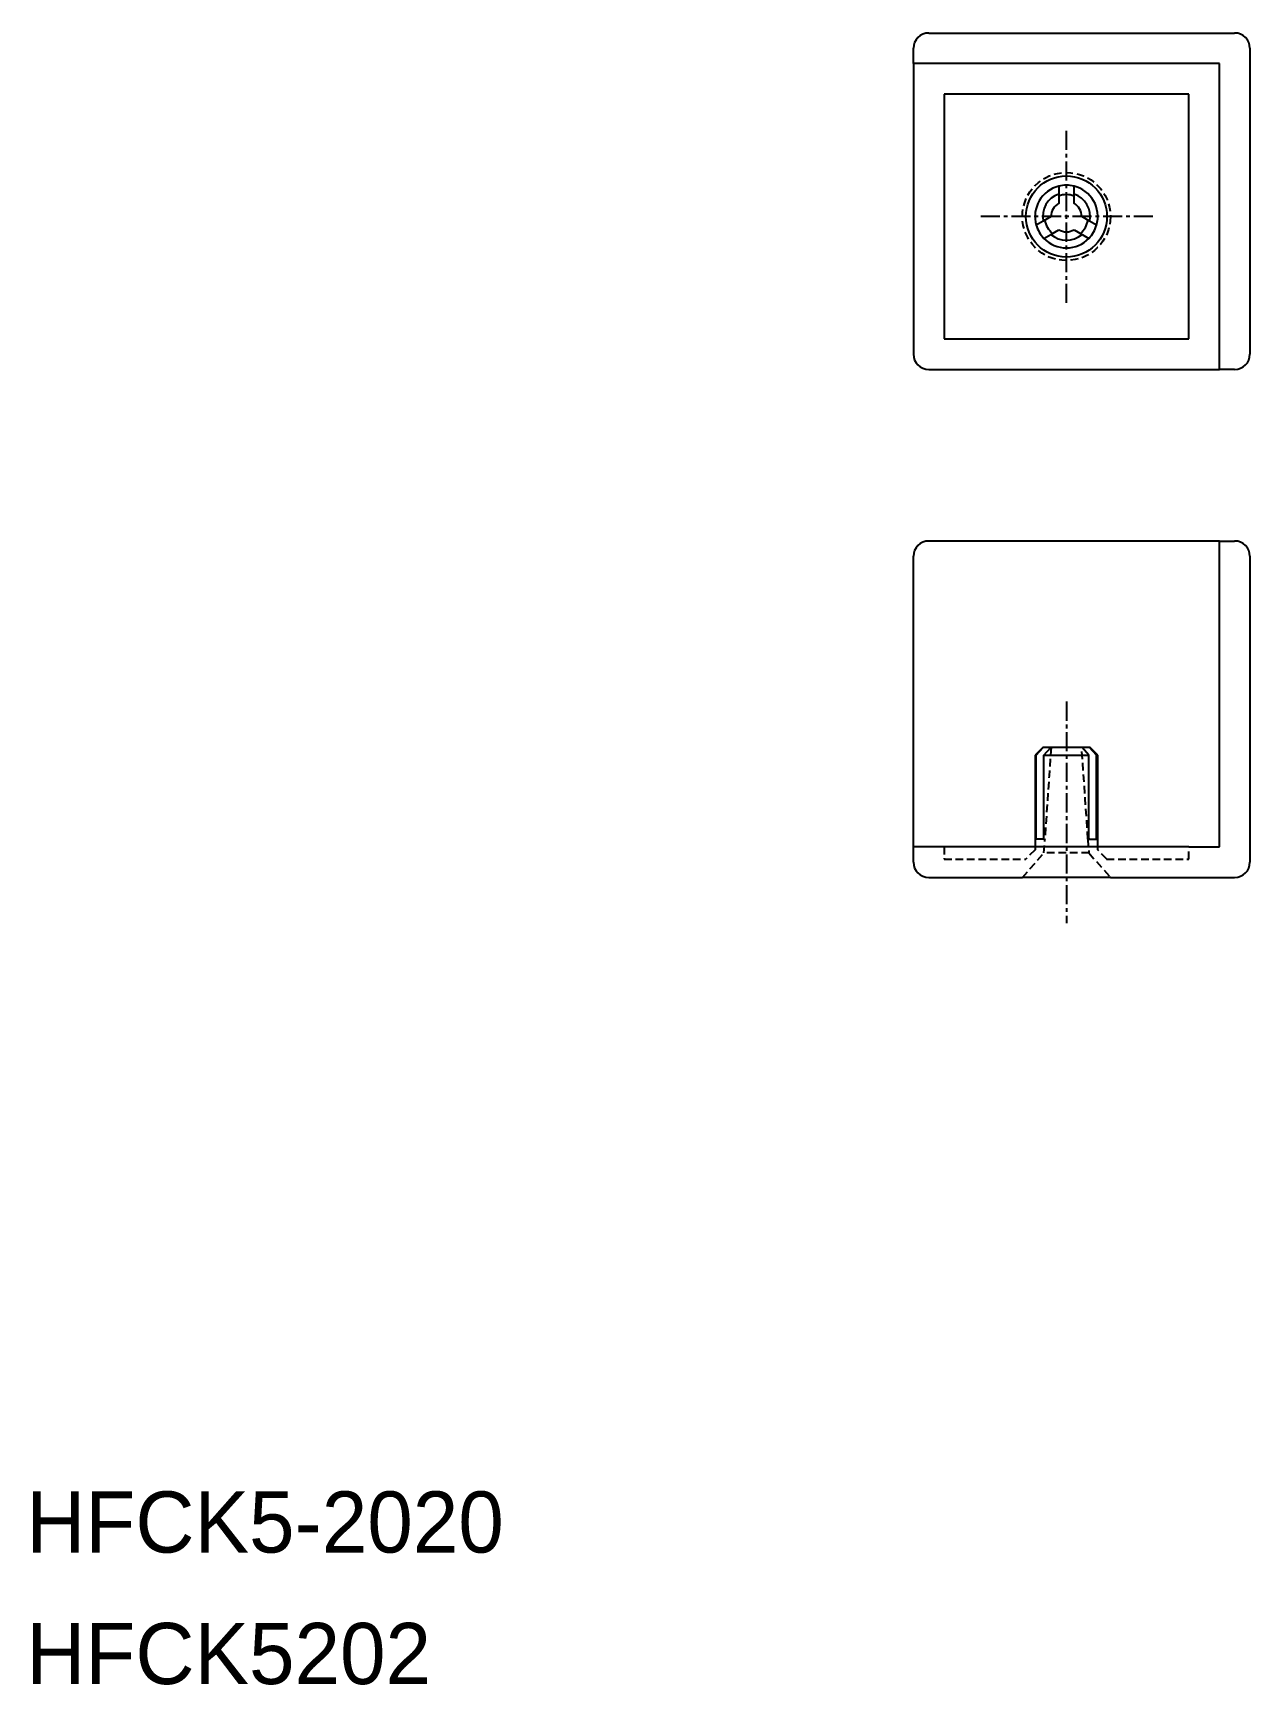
# Model space of a CAD drawing. Extents: x 0 to 80, y 0 to 108.
import ezdxf

# ---------------------------------------------------------------- set-up
doc = ezdxf.new("R2010")
doc.units = 0
doc.linetypes.add('CENTER', pattern=[2, 1.25, -0.25, 0.25, -0.25])
doc.linetypes.add('DASHED', pattern=[0.75, 0.5, -0.25])
doc.layers.get('0').update_dxf_attribs({"linetype": 'CONTINUOUS'})
doc.layers.add('CENTER', color=1, linetype='CENTER')

msp = doc.modelspace()

# ---------------------------------------------------------------- linework, layer by layer
at = {"color": 7, "linetype": 'CONTINUOUS'}
for p, q in [((58, 105.97), (58, 106.97)), ((59, 107.97), (79, 107.97)), ((80, 106.97), (80, 86.97)), ((59, 105.97), (58, 105.97)), ((58, 105.97), (58, 86.97)), ((78, 105.97), (59, 105.97)), ((78, 86.97), (78, 105.97)), ((60, 103.97), (60, 87.97)), ((76, 103.97), (60, 103.97)), ((76, 87.97), (76, 103.97)), ((67.5, 97.96), (67.5, 97.44)), ((67.5, 97.44), (67.5, 96.83)), ((68.5, 97.44), (68.5, 97.96)), ((68.5, 96.83), (68.5, 97.44)), ((66.48, 95.67), (66.03, 95.41)), ((67, 95.97), (66.48, 95.67)), ((66.98, 94.8), (67.5, 95.1)), ((68.5, 95.1), (69.02, 94.8)), ((69.52, 95.67), (69, 95.97)), ((69.97, 95.41), (69.52, 95.67)), ((66.53, 94.54), (66.98, 94.8)), ((69.02, 94.8), (69.47, 94.54)), ((60, 87.97), (76, 87.97)), ((78, 85.97), (78, 86.97)), ((59, 85.97), (78, 85.97)), ((79, 85.97), (78, 85.97)), ((78, 74.75), (59, 74.75)), ((78, 54.75), (78, 74.75)), ((78, 74.75), (79, 74.75)), ((58, 54.75), (58, 73.75)), ((80, 73.75), (80, 53.75)), ((66.45, 61.25), (65.95, 60.75)), ((65.95, 60.75), (65.95, 54.75)), ((65.95, 60.75), (66.03, 60.75)), ((66.03, 60.75), (66.48, 61.25)), ((66.03, 55.25), (66.03, 60.75)), ((67, 61.25), (66.45, 61.25)), ((66.53, 60.75), (66.98, 61.25)), ((66.53, 55.25), (66.53, 60.75)), ((66.53, 60.75), (69.47, 60.75)), ((69, 61.25), (67, 61.25)), ((69.55, 61.25), (69, 61.25)), ((69.47, 60.75), (69.02, 61.25)), ((69.47, 55.25), (69.47, 60.75)), ((69.97, 60.75), (69.52, 61.25)), ((70.05, 60.75), (69.55, 61.25)), ((69.97, 55.25), (69.97, 60.75)), ((70.05, 60.75), (69.97, 60.75)), ((70.05, 54.75), (70.05, 60.75)), ((66.53, 55.25), (66.03, 55.25)), ((69.47, 55.25), (69.97, 55.25)), ((58, 53.75), (58, 54.75)), ((76, 54.75), (58, 54.75)), ((76, 54.75), (78, 54.75)), ((59, 52.75), (65.12, 52.75)), ((70.9, 52.75), (65.1, 52.75)), ((70.88, 52.75), (79, 52.75))]:
    msp.add_line(p, q, dxfattribs=at)
at = {"color": 3, "linetype": 'DASHED'}
for p, q in [((69.54, 55.25), (69.4, 55.25)), ((60, 54.75), (60, 53.95)), ((65.12, 52.75), (66.53, 54.35)), ((65.95, 54.55), (65.35, 53.95)), ((65.95, 54.75), (65.95, 54.55)), ((69.48, 54.35), (66.5, 54.35)), ((69.47, 54.35), (70.88, 52.75)), ((70.05, 54.55), (70.05, 54.75)), ((70.65, 53.95), (70.05, 54.55)), ((76, 53.95), (76, 54.75)), ((60, 53.95), (65.35, 53.95)), ((70.63, 53.95), (76, 53.95))]:
    msp.add_line(p, q, dxfattribs=at)
at = {"color": 3, "linetype": 'DASHED', "flags": 128}
for points in [[(67, 61.25), (66.87, 59.39), (66.59, 55.25)], [(69.41, 55.25), (69.23, 57.92), (69, 61.25)], [(66.53, 54.35), (66.57, 54.8), (66.6, 55.25)], [(69.4, 55.25), (69.43, 54.8), (69.47, 54.35)]]:
    msp.add_lwpolyline(points, dxfattribs=at)
at = {"color": 3, "linetype": 'DASHED'}
msp.add_circle((68, 95.97), 2.88, dxfattribs=at)
at = {"color": 7, "linetype": 'CONTINUOUS'}
msp.add_circle((68, 95.97), 2.65, dxfattribs=at)
for centre, radius, start, end in [((59, 106.97), 1, 90, 180), ((79, 106.97), 1, 0, 90), ((68, 95.97), 2.05, 104.117, 195.883), ((68, 95.97), 1.55, 108.8191, 191.1809), ((68, 95.97), 2.05, 75.883, 104.117), ((68, 95.97), 1.43, 69.6053, 110.3947), ((68, 95.97), 2.05, 344.117, 75.883), ((68, 95.97), 1.55, 348.8191, 71.1809), ((68, 95.97), 1, 120, 180), ((68, 95.97), 1, 0, 60), ((68, 95.97), 2.05, 195.883, 224.117), ((68, 95.97), 1.43, 189.6053, 230.3947), ((68, 95.97), 1, 240, 300), ((68, 95.97), 1.43, 309.6053, 350.3947), ((68, 95.97), 2.05, 315.883, 344.117), ((68, 95.97), 2.05, 224.117, 315.883), ((68, 95.97), 1.55, 228.8191, 311.1809), ((59, 86.97), 1, 180, 270), ((79, 86.97), 1, 270, 0), ((59, 73.75), 1, 90, 180), ((79, 73.75), 1, 0, 90), ((59, 53.75), 1, 180, 270), ((79, 53.75), 1, 270, 0)]:
    msp.add_arc(centre, radius, start, end, dxfattribs=at)
at = {"layer": 'CENTER', "color": 1, "linetype": 'CENTER'}
for p, q in [((68, 90.32), (68, 101.62)), ((73.65, 95.97), (62.35, 95.97)), ((68, 64.25), (68, 49.75))]:
    msp.add_line(p, q, dxfattribs=at)

# ---------------------------------------------------------------- texts
at = {"color": 7, "linetype": 'CONTINUOUS'}
for s, p in [('HFCK5-2020', (0, 8.6)), ('HFCK5202', (0, 0))]:
    msp.add_text(s, height=4, dxfattribs=at).set_placement(p)

doc.saveas('drawing.dxf')
